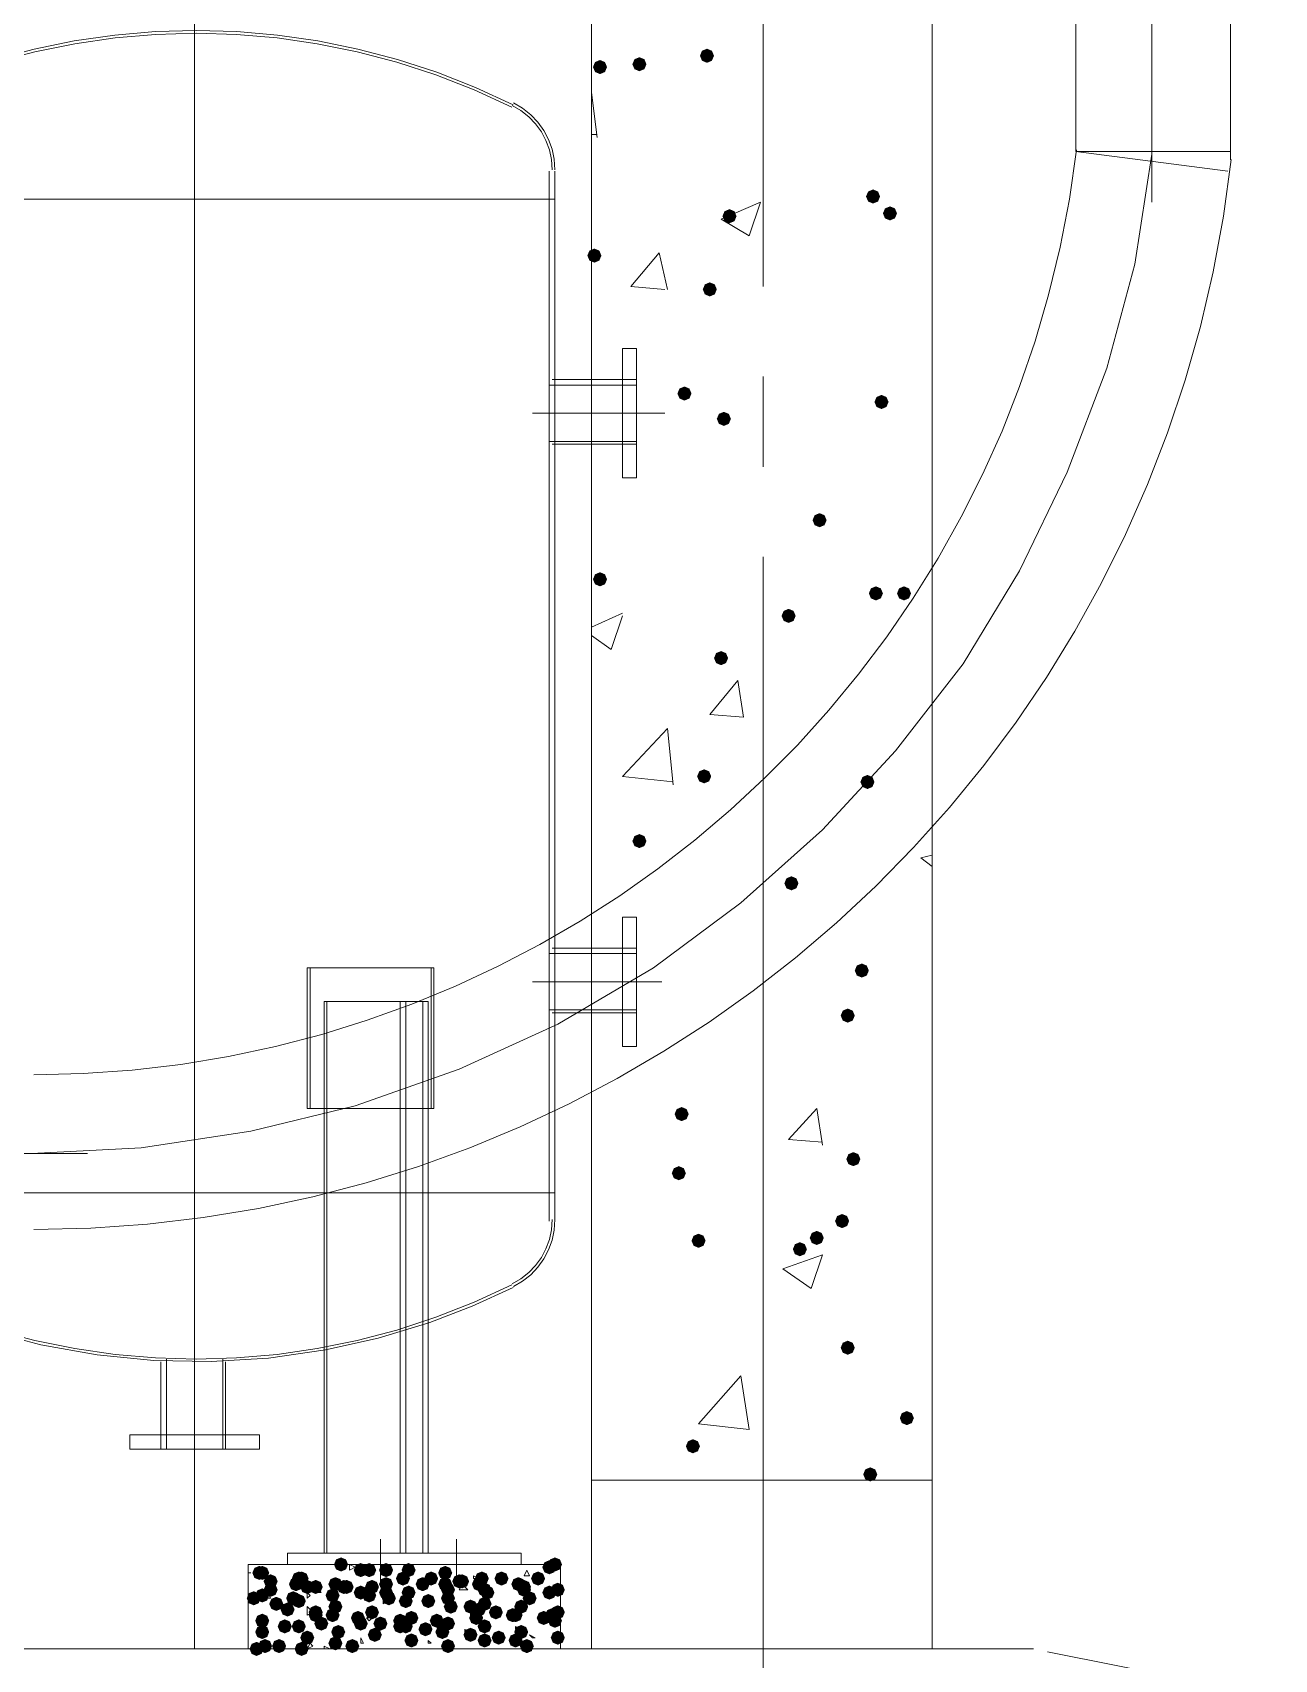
# Model space of a CAD drawing. Header units: millimetres. Extents: x 29 to 95071, y 20 to 67221.
# Drawn here: x 25121 to 27308, y 26638 to 29503 of the extents above; entities that cross this region are included whole.
import ezdxf

# ---------------------------------------------------------------- set-up
doc = ezdxf.new("R2010")
doc.units = ezdxf.units.MM

msp = doc.modelspace()

# ---------------------------------------------------------------- hatches: boundary and pattern name
h = msp.add_hatch(color=7)
h.dxf.hatch_style = 2
h.paths.add_polyline_path([(26120.3, 29429.4), (26111.6, 29433), (26107.9, 29441.8), (26111.6, 29450.5), (26120.3, 29454.2), (26129.1, 29450.5), (26132.7, 29441.8), (26129.1, 29433)])
h = msp.add_hatch(color=7)
h.dxf.hatch_style = 2
h.paths.add_polyline_path([(26189.7, 29434.4), (26181, 29438), (26177.3, 29446.7), (26181, 29455.5), (26189.7, 29459.1), (26198.5, 29455.5), (26202.1, 29446.7), (26198.5, 29438)])
h = msp.add_hatch(color=7)
h.dxf.hatch_style = 2
h.paths.add_polyline_path([(26308.7, 29449.2), (26299.9, 29452.9), (26296.3, 29461.6), (26299.9, 29470.4), (26308.7, 29474), (26317.4, 29470.4), (26321.1, 29461.6), (26317.4, 29452.9)])
h = msp.add_hatch(color=7)
h.dxf.hatch_style = 2
h.paths.add_polyline_path([(26601.1, 29201.4), (26592.4, 29205), (26588.7, 29213.8), (26592.4, 29222.5), (26601.1, 29226.2), (26609.9, 29222.5), (26613.5, 29213.8), (26609.9, 29205)])
h = msp.add_hatch(color=7)
h.dxf.hatch_style = 2
h.paths.add_polyline_path([(26630.9, 29171.7), (26622.1, 29175.3), (26618.5, 29184.1), (26622.1, 29192.8), (26630.9, 29196.4), (26639.6, 29192.8), (26643.3, 29184.1), (26639.6, 29175.3)])
h = msp.add_hatch(color=7)
h.dxf.hatch_style = 2
h.paths.add_polyline_path([(26348.3, 29166.7), (26339.6, 29170.3), (26335.9, 29179.1), (26339.6, 29187.8), (26348.3, 29191.5), (26357.1, 29187.8), (26360.7, 29179.1), (26357.1, 29170.3)])
h = msp.add_hatch(color=7)
h.dxf.hatch_style = 2
h.paths.add_polyline_path([(26110.4, 29097.3), (26101.7, 29101), (26098, 29109.7), (26101.7, 29118.5), (26110.4, 29122.1), (26119.2, 29118.5), (26122.8, 29109.7), (26119.2, 29101)])
h = msp.add_hatch(color=7)
h.dxf.hatch_style = 2
h.paths.add_polyline_path([(26313.6, 29037.8), (26304.9, 29041.5), (26301.3, 29050.2), (26304.9, 29059), (26313.6, 29062.6), (26322.4, 29059), (26326, 29050.2), (26322.4, 29041.5)])
h = msp.add_hatch(color=7)
h.dxf.hatch_style = 2
h.paths.add_polyline_path([(26269, 28854.4), (26260.3, 28858.1), (26256.6, 28866.8), (26260.3, 28875.6), (26269, 28879.2), (26277.8, 28875.6), (26281.4, 28866.8), (26277.8, 28858.1)])
h = msp.add_hatch(color=7)
h.dxf.hatch_style = 2
h.paths.add_polyline_path([(26616, 28839.6), (26607.2, 28843.2), (26603.6, 28852), (26607.2, 28860.7), (26616, 28864.4), (26624.7, 28860.7), (26628.4, 28852), (26624.7, 28843.2)])
h = msp.add_hatch(color=7)
h.dxf.hatch_style = 2
h.paths.add_polyline_path([(26338.4, 28809.8), (26329.7, 28813.5), (26326, 28822.2), (26329.7, 28831), (26338.4, 28834.6), (26347.2, 28831), (26350.8, 28822.2), (26347.2, 28813.5)])
h = msp.add_hatch(color=7)
h.dxf.hatch_style = 2
h.paths.add_polyline_path([(26506.9, 28631.4), (26498.2, 28635), (26494.6, 28643.8), (26498.2, 28652.5), (26506.9, 28656.2), (26515.7, 28652.5), (26519.3, 28643.8), (26515.7, 28635)])
h = msp.add_hatch(color=7)
h.dxf.hatch_style = 2
h.paths.add_polyline_path([(26120.3, 28527.3), (26111.6, 28531), (26107.9, 28539.7), (26111.6, 28548.5), (26120.3, 28552.1), (26129.1, 28548.5), (26132.7, 28539.7), (26129.1, 28531)])
h = msp.add_hatch(color=7)
h.dxf.hatch_style = 2
h.paths.add_polyline_path([(26606.1, 28502.5), (26597.3, 28506.2), (26593.7, 28514.9), (26597.3, 28523.7), (26606.1, 28527.3), (26614.8, 28523.7), (26618.5, 28514.9), (26614.8, 28506.2)])
h = msp.add_hatch(color=7)
h.dxf.hatch_style = 2
h.paths.add_polyline_path([(26655.6, 28502.5), (26646.9, 28506.2), (26643.3, 28514.9), (26646.9, 28523.7), (26655.6, 28527.3), (26664.4, 28523.7), (26668, 28514.9), (26664.4, 28506.2)])
h = msp.add_hatch(color=7)
h.dxf.hatch_style = 2
h.paths.add_polyline_path([(26452.4, 28462.9), (26443.7, 28466.5), (26440, 28475.3), (26443.7, 28484), (26452.4, 28487.7), (26461.2, 28484), (26464.8, 28475.3), (26461.2, 28466.5)])
h = msp.add_hatch(color=7)
h.dxf.hatch_style = 2
h.paths.add_polyline_path([(26333.5, 28388.5), (26324.7, 28392.2), (26321.1, 28400.9), (26324.7, 28409.7), (26333.5, 28413.3), (26342.2, 28409.7), (26345.9, 28400.9), (26342.2, 28392.2)])
h = msp.add_hatch(color=7)
h.dxf.hatch_style = 2
h.paths.add_polyline_path([(26303.7, 28180.4), (26295, 28184), (26291.3, 28192.7), (26295, 28201.5), (26303.7, 28205.1), (26312.5, 28201.5), (26316.1, 28192.7), (26312.5, 28184)])
h = msp.add_hatch(color=7)
h.dxf.hatch_style = 2
h.paths.add_polyline_path([(26591.2, 28170.4), (26582.5, 28174.1), (26578.8, 28182.8), (26582.5, 28191.6), (26591.2, 28195.2), (26600, 28191.6), (26603.6, 28182.8), (26600, 28174.1)])
h = msp.add_hatch(color=7)
h.dxf.hatch_style = 2
h.paths.add_polyline_path([(26189.7, 28066.4), (26181, 28070), (26177.3, 28078.7), (26181, 28087.5), (26189.7, 28091.1), (26198.5, 28087.5), (26202.1, 28078.7), (26198.5, 28070)])
h = msp.add_hatch(color=7)
h.dxf.hatch_style = 2
h.paths.add_polyline_path([(26457.4, 27992), (26448.6, 27995.6), (26445, 28004.4), (26448.6, 28013.1), (26457.4, 28016.8), (26466.1, 28013.1), (26469.8, 28004.4), (26466.1, 27995.6)])
h = msp.add_hatch(color=7)
h.dxf.hatch_style = 2
h.paths.add_polyline_path([(26581.3, 27838.4), (26572.5, 27842), (26568.9, 27850.7), (26572.5, 27859.5), (26581.3, 27863.1), (26590, 27859.5), (26593.7, 27850.7), (26590, 27842)])
h = msp.add_hatch(color=7)
h.dxf.hatch_style = 2
h.paths.add_polyline_path([(26556.5, 27759), (26547.8, 27762.7), (26544.1, 27771.4), (26547.8, 27780.2), (26556.5, 27783.8), (26565.3, 27780.2), (26568.9, 27771.4), (26565.3, 27762.7)])
h = msp.add_hatch(color=7)
h.dxf.hatch_style = 2
h.paths.add_polyline_path([(26264.1, 27585.6), (26255.3, 27589.2), (26251.7, 27598), (26255.3, 27606.7), (26264.1, 27610.4), (26272.8, 27606.7), (26276.5, 27598), (26272.8, 27589.2)])
h = msp.add_hatch(color=7)
h.dxf.hatch_style = 2
h.paths.add_polyline_path([(26259.1, 27481.5), (26250.4, 27485.1), (26246.7, 27493.9), (26250.4, 27502.6), (26259.1, 27506.3), (26267.9, 27502.6), (26271.5, 27493.9), (26267.9, 27485.1)])
h = msp.add_hatch(color=7)
h.dxf.hatch_style = 2
h.paths.add_polyline_path([(26566.4, 27506.3), (26557.7, 27509.9), (26554, 27518.7), (26557.7, 27527.4), (26566.4, 27531), (26575.2, 27527.4), (26578.8, 27518.7), (26575.2, 27509.9)])
h = msp.add_hatch(color=7)
h.dxf.hatch_style = 2
h.paths.add_polyline_path([(26546.6, 27397.2), (26537.8, 27400.9), (26534.2, 27409.6), (26537.8, 27418.4), (26546.6, 27422), (26555.4, 27418.4), (26559, 27409.6), (26555.4, 27400.9)])
h = msp.add_hatch(color=7)
h.dxf.hatch_style = 2
h.paths.add_polyline_path([(26502, 27367.5), (26493.2, 27371.1), (26489.6, 27379.9), (26493.2, 27388.6), (26502, 27392.3), (26510.7, 27388.6), (26514.4, 27379.9), (26510.7, 27371.1)])
h = msp.add_hatch(color=7)
h.dxf.hatch_style = 2
h.paths.add_polyline_path([(26293.8, 27362.5), (26285.1, 27366.2), (26281.4, 27374.9), (26285.1, 27383.7), (26293.8, 27387.3), (26302.6, 27383.7), (26306.2, 27374.9), (26302.6, 27366.2)])
h = msp.add_hatch(color=7)
h.dxf.hatch_style = 2
h.paths.add_polyline_path([(26472.3, 27347.7), (26463.5, 27351.3), (26459.9, 27360), (26463.5, 27368.8), (26472.3, 27372.4), (26481, 27368.8), (26484.6, 27360), (26481, 27351.3)])
h = msp.add_hatch(color=7)
h.dxf.hatch_style = 2
h.paths.add_polyline_path([(26556.5, 27174.2), (26547.8, 27177.8), (26544.1, 27186.6), (26547.8, 27195.3), (26556.5, 27199), (26565.3, 27195.3), (26568.9, 27186.6), (26565.3, 27177.8)])
h = msp.add_hatch(color=7)
h.dxf.hatch_style = 2
h.paths.add_polyline_path([(26660.6, 27050.3), (26651.8, 27053.9), (26648.2, 27062.7), (26651.8, 27071.4), (26660.6, 27075), (26669.4, 27071.4), (26673, 27062.7), (26669.4, 27053.9)])
h = msp.add_hatch(color=7)
h.dxf.hatch_style = 2
h.paths.add_polyline_path([(26283.9, 27000.7), (26275.2, 27004.3), (26271.5, 27013.1), (26275.2, 27021.8), (26283.9, 27025.5), (26292.7, 27021.8), (26296.3, 27013.1), (26292.7, 27004.3)])
h = msp.add_hatch(color=7)
h.dxf.hatch_style = 2
h.paths.add_polyline_path([(26596.2, 26951.1), (26587.4, 26954.8), (26583.8, 26963.5), (26587.4, 26972.3), (26596.2, 26975.9), (26604.9, 26972.3), (26608.6, 26963.5), (26604.9, 26954.8)])
h = msp.add_hatch(color=7)
h.dxf.hatch_style = 2
h.paths.add_polyline_path([(25664.3, 26792.5), (25655.6, 26796.2), (25651.9, 26804.9), (25655.6, 26813.7), (25664.3, 26817.3), (25673.1, 26813.7), (25676.7, 26804.9), (25673.1, 26796.2)])
h = msp.add_hatch(color=7)
h.dxf.hatch_style = 2
h.paths.add_polyline_path([(26041, 26792.5), (26032.3, 26796.2), (26028.6, 26804.9), (26032.3, 26813.7), (26041, 26817.3), (26049.8, 26813.7), (26053.4, 26804.9), (26049.8, 26796.2)])
h = msp.add_hatch(color=7)
h.dxf.hatch_style = 2
h.paths.add_polyline_path([(25520.6, 26777.7), (25511.8, 26781.3), (25508.2, 26790), (25511.8, 26798.8), (25520.6, 26802.4), (25529.3, 26798.8), (25533, 26790), (25529.3, 26781.3)])
h = msp.add_hatch(color=7)
h.dxf.hatch_style = 2
h.paths.add_polyline_path([(25525.6, 26777.7), (25516.8, 26781.3), (25513.2, 26790), (25516.8, 26798.8), (25525.6, 26802.4), (25534.3, 26798.8), (25537.9, 26790), (25534.3, 26781.3)])
h = msp.add_hatch(color=7)
h.dxf.hatch_style = 2
h.paths.add_polyline_path([(25540.4, 26762.8), (25531.7, 26766.4), (25528, 26775.2), (25531.7, 26783.9), (25540.4, 26787.6), (25549.2, 26783.9), (25552.8, 26775.2), (25549.2, 26766.4)])
h = msp.add_hatch(color=7)
h.dxf.hatch_style = 2
h.paths.add_polyline_path([(25590, 26767.7), (25581.2, 26771.4), (25577.6, 26780.1), (25581.2, 26788.9), (25590, 26792.5), (25598.7, 26788.9), (25602.4, 26780.1), (25598.7, 26771.4)])
h = msp.add_hatch(color=7)
h.dxf.hatch_style = 2
h.paths.add_polyline_path([(25594.9, 26767.7), (25586.2, 26771.4), (25582.6, 26780.1), (25586.2, 26788.9), (25594.9, 26792.5), (25603.7, 26788.9), (25607.3, 26780.1), (25603.7, 26771.4)])
h = msp.add_hatch(color=7)
h.dxf.hatch_style = 2
h.paths.add_polyline_path([(25699, 26782.6), (25690.3, 26786.2), (25686.6, 26795), (25690.3, 26803.8), (25699, 26807.4), (25707.8, 26803.8), (25711.4, 26795), (25707.8, 26786.2)])
h = msp.add_hatch(color=7)
h.dxf.hatch_style = 2
h.paths.add_polyline_path([(25713.9, 26782.6), (25705.2, 26786.2), (25701.5, 26795), (25705.2, 26803.8), (25713.9, 26807.4), (25722.7, 26803.8), (25726.3, 26795), (25722.7, 26786.2)])
h = msp.add_hatch(color=7)
h.dxf.hatch_style = 2
h.paths.add_polyline_path([(25743.6, 26782.6), (25734.9, 26786.2), (25731.2, 26795), (25734.9, 26803.8), (25743.6, 26807.4), (25752.4, 26803.8), (25756, 26795), (25752.4, 26786.2)])
h = msp.add_hatch(color=7)
h.dxf.hatch_style = 2
h.paths.add_polyline_path([(25773.4, 26767.7), (25764.6, 26771.4), (25761, 26780.1), (25764.6, 26788.9), (25773.4, 26792.5), (25782.1, 26788.9), (25785.8, 26780.1), (25782.1, 26771.4)])
h = msp.add_hatch(color=7)
h.dxf.hatch_style = 2
h.paths.add_polyline_path([(25783.3, 26782.6), (25774.5, 26786.2), (25770.9, 26795), (25774.5, 26803.8), (25783.3, 26807.4), (25792, 26803.8), (25795.7, 26795), (25792, 26786.2)])
h = msp.add_hatch(color=7)
h.dxf.hatch_style = 2
h.paths.add_polyline_path([(25822.9, 26767.7), (25814.2, 26771.4), (25810.6, 26780.1), (25814.2, 26788.9), (25822.9, 26792.5), (25831.7, 26788.9), (25835.3, 26780.1), (25831.7, 26771.4)])
h = msp.add_hatch(color=7)
h.dxf.hatch_style = 2
h.paths.add_polyline_path([(25847.7, 26777.7), (25839, 26781.3), (25835.3, 26790), (25839, 26798.8), (25847.7, 26802.4), (25856.5, 26798.8), (25860.1, 26790), (25856.5, 26781.3)])
h = msp.add_hatch(color=7)
h.dxf.hatch_style = 2
h.paths.add_polyline_path([(25872.5, 26762.8), (25863.8, 26766.4), (25860.1, 26775.2), (25863.8, 26783.9), (25872.5, 26787.6), (25881.3, 26783.9), (25884.9, 26775.2), (25881.3, 26766.4)])
h = msp.add_hatch(color=7)
h.dxf.hatch_style = 2
h.paths.add_polyline_path([(25877.5, 26762.8), (25868.7, 26766.4), (25865.1, 26775.2), (25868.7, 26783.9), (25877.5, 26787.6), (25886.2, 26783.9), (25889.9, 26775.2), (25886.2, 26766.4)])
h = msp.add_hatch(color=7)
h.dxf.hatch_style = 2
h.paths.add_polyline_path([(25912.2, 26767.7), (25903.4, 26771.4), (25899.8, 26780.1), (25903.4, 26788.9), (25912.2, 26792.5), (25920.9, 26788.9), (25924.6, 26780.1), (25920.9, 26771.4)])
h = msp.add_hatch(color=7)
h.dxf.hatch_style = 2
h.paths.add_polyline_path([(25946.9, 26767.7), (25938.1, 26771.4), (25934.5, 26780.1), (25938.1, 26788.9), (25946.9, 26792.5), (25955.6, 26788.9), (25959.3, 26780.1), (25955.6, 26771.4)])
h = msp.add_hatch(color=7)
h.dxf.hatch_style = 2
h.paths.add_polyline_path([(26011.3, 26767.7), (26002.5, 26771.4), (25998.9, 26780.1), (26002.5, 26788.9), (26011.3, 26792.5), (26020, 26788.9), (26023.7, 26780.1), (26020, 26771.4)])
h = msp.add_hatch(color=7)
h.dxf.hatch_style = 2
h.paths.add_polyline_path([(26031.1, 26787.6), (26022.4, 26791.2), (26018.7, 26800), (26022.4, 26808.7), (26031.1, 26812.3), (26039.9, 26808.7), (26043.5, 26800), (26039.9, 26791.2)])
h = msp.add_hatch(color=7)
h.dxf.hatch_style = 2
h.paths.add_polyline_path([(25525.6, 26738), (25516.8, 26741.6), (25513.2, 26750.4), (25516.8, 26759.1), (25525.6, 26762.8), (25534.3, 26759.1), (25537.9, 26750.4), (25534.3, 26741.6)])
h = msp.add_hatch(color=7)
h.dxf.hatch_style = 2
h.paths.add_polyline_path([(25540.4, 26747.9), (25531.7, 26751.6), (25528, 26760.3), (25531.7, 26769.1), (25540.4, 26772.7), (25549.2, 26769.1), (25552.8, 26760.3), (25549.2, 26751.6)])
h = msp.add_hatch(color=7)
h.dxf.hatch_style = 2
h.paths.add_polyline_path([(25585, 26757.8), (25576.3, 26761.5), (25572.6, 26770.2), (25576.3, 26779), (25585, 26782.6), (25593.8, 26779), (25597.4, 26770.2), (25593.8, 26761.5)])
h = msp.add_hatch(color=7)
h.dxf.hatch_style = 2
h.paths.add_polyline_path([(25604.9, 26752.9), (25596.1, 26756.5), (25592.5, 26765.3), (25596.1, 26774), (25604.9, 26777.7), (25613.6, 26774), (25617.2, 26765.3), (25613.6, 26756.5)])
h = msp.add_hatch(color=7)
h.dxf.hatch_style = 2
h.paths.add_polyline_path([(25619.7, 26752.9), (25611, 26756.5), (25607.3, 26765.3), (25611, 26774), (25619.7, 26777.7), (25628.5, 26774), (25632.1, 26765.3), (25628.5, 26756.5)])
h = msp.add_hatch(color=7)
h.dxf.hatch_style = 2
h.paths.add_polyline_path([(25649.5, 26738), (25640.7, 26741.6), (25637.1, 26750.4), (25640.7, 26759.1), (25649.5, 26762.8), (25658.2, 26759.1), (25661.9, 26750.4), (25658.2, 26741.6)])
h = msp.add_hatch(color=7)
h.dxf.hatch_style = 2
h.paths.add_polyline_path([(25654.4, 26757.8), (25645.7, 26761.5), (25642, 26770.2), (25645.7, 26779), (25654.4, 26782.6), (25663.2, 26779), (25666.8, 26770.2), (25663.2, 26761.5)])
h = msp.add_hatch(color=7)
h.dxf.hatch_style = 2
h.paths.add_polyline_path([(25669.3, 26752.9), (25660.5, 26756.5), (25656.9, 26765.3), (25660.5, 26774), (25669.3, 26777.7), (25678, 26774), (25681.7, 26765.3), (25678, 26756.5)])
h = msp.add_hatch(color=7)
h.dxf.hatch_style = 2
h.paths.add_polyline_path([(25674.2, 26752.9), (25665.5, 26756.5), (25661.9, 26765.3), (25665.5, 26774), (25674.2, 26777.7), (25683, 26774), (25686.6, 26765.3), (25683, 26756.5)])
h = msp.add_hatch(color=7)
h.dxf.hatch_style = 2
h.paths.add_polyline_path([(25699, 26743), (25690.3, 26746.6), (25686.6, 26755.3), (25690.3, 26764.1), (25699, 26767.7), (25707.8, 26764.1), (25711.4, 26755.3), (25707.8, 26746.6)])
h = msp.add_hatch(color=7)
h.dxf.hatch_style = 2
h.paths.add_polyline_path([(25713.9, 26738), (25705.2, 26741.6), (25701.5, 26750.4), (25705.2, 26759.1), (25713.9, 26762.8), (25722.7, 26759.1), (25726.3, 26750.4), (25722.7, 26741.6)])
h = msp.add_hatch(color=7)
h.dxf.hatch_style = 2
h.paths.add_polyline_path([(25718.9, 26752.9), (25710.1, 26756.5), (25706.5, 26765.3), (25710.1, 26774), (25718.9, 26777.7), (25727.6, 26774), (25731.2, 26765.3), (25727.6, 26756.5)])
h = msp.add_hatch(color=7)
h.dxf.hatch_style = 2
h.paths.add_polyline_path([(25743.6, 26757.8), (25734.9, 26761.5), (25731.2, 26770.2), (25734.9, 26779), (25743.6, 26782.6), (25752.4, 26779), (25756, 26770.2), (25752.4, 26761.5)])
h = msp.add_hatch(color=7)
h.dxf.hatch_style = 2
h.paths.add_polyline_path([(25743.6, 26743), (25734.9, 26746.6), (25731.2, 26755.3), (25734.9, 26764.1), (25743.6, 26767.7), (25752.4, 26764.1), (25756, 26755.3), (25752.4, 26746.6)])
h = msp.add_hatch(color=7)
h.dxf.hatch_style = 2
h.paths.add_polyline_path([(25783.3, 26743), (25774.5, 26746.6), (25770.9, 26755.3), (25774.5, 26764.1), (25783.3, 26767.7), (25792, 26764.1), (25795.7, 26755.3), (25792, 26746.6)])
h = msp.add_hatch(color=7)
h.dxf.hatch_style = 2
h.paths.add_polyline_path([(25783.3, 26743), (25774.5, 26746.6), (25770.9, 26755.3), (25774.5, 26764.1), (25783.3, 26767.7), (25792, 26764.1), (25795.7, 26755.3), (25792, 26746.6)])
h = msp.add_hatch(color=7)
h.dxf.hatch_style = 2
h.paths.add_polyline_path([(25808.1, 26757.8), (25799.3, 26761.5), (25795.7, 26770.2), (25799.3, 26779), (25808.1, 26782.6), (25816.8, 26779), (25820.5, 26770.2), (25816.8, 26761.5)])
h = msp.add_hatch(color=7)
h.dxf.hatch_style = 2
h.paths.add_polyline_path([(25847.7, 26757.8), (25839, 26761.5), (25835.3, 26770.2), (25839, 26779), (25847.7, 26782.6), (25856.5, 26779), (25860.1, 26770.2), (25856.5, 26761.5)])
h = msp.add_hatch(color=7)
h.dxf.hatch_style = 2
h.paths.add_polyline_path([(25852.7, 26747.9), (25843.9, 26751.6), (25840.3, 26760.3), (25843.9, 26769.1), (25852.7, 26772.7), (25861.4, 26769.1), (25865.1, 26760.3), (25861.4, 26751.6)])
h = msp.add_hatch(color=7)
h.dxf.hatch_style = 2
h.paths.add_polyline_path([(25907.2, 26757.8), (25898.5, 26761.5), (25894.8, 26770.2), (25898.5, 26779), (25907.2, 26782.6), (25916, 26779), (25919.6, 26770.2), (25916, 26761.5)])
h = msp.add_hatch(color=7)
h.dxf.hatch_style = 2
h.paths.add_polyline_path([(25917.1, 26747.9), (25908.4, 26751.6), (25904.7, 26760.3), (25908.4, 26769.1), (25917.1, 26772.7), (25925.9, 26769.1), (25929.5, 26760.3), (25925.9, 26751.6)])
h = msp.add_hatch(color=7)
h.dxf.hatch_style = 2
h.paths.add_polyline_path([(25922.1, 26743), (25913.3, 26746.6), (25909.7, 26755.3), (25913.3, 26764.1), (25922.1, 26767.7), (25930.8, 26764.1), (25934.5, 26755.3), (25930.8, 26746.6)])
h = msp.add_hatch(color=7)
h.dxf.hatch_style = 2
h.paths.add_polyline_path([(25976.6, 26757.8), (25967.8, 26761.5), (25964.2, 26770.2), (25967.8, 26779), (25976.6, 26782.6), (25985.3, 26779), (25989, 26770.2), (25985.3, 26761.5)])
h = msp.add_hatch(color=7)
h.dxf.hatch_style = 2
h.paths.add_polyline_path([(25986.5, 26752.9), (25977.8, 26756.5), (25974.1, 26765.3), (25977.8, 26774), (25986.5, 26777.7), (25995.3, 26774), (25998.9, 26765.3), (25995.3, 26756.5)])
h = msp.add_hatch(color=7)
h.dxf.hatch_style = 2
h.paths.add_polyline_path([(25986.5, 26747.9), (25977.8, 26751.6), (25974.1, 26760.3), (25977.8, 26769.1), (25986.5, 26772.7), (25995.3, 26769.1), (25998.9, 26760.3), (25995.3, 26751.6)])
h = msp.add_hatch(color=7)
h.dxf.hatch_style = 2
h.paths.add_polyline_path([(26031.1, 26743), (26022.4, 26746.6), (26018.7, 26755.3), (26022.4, 26764.1), (26031.1, 26767.7), (26039.9, 26764.1), (26043.5, 26755.3), (26039.9, 26746.6)])
h = msp.add_hatch(color=7)
h.dxf.hatch_style = 2
h.paths.add_polyline_path([(26046, 26747.9), (26037.2, 26751.6), (26033.6, 26760.3), (26037.2, 26769.1), (26046, 26772.7), (26054.7, 26769.1), (26058.4, 26760.3), (26054.7, 26751.6)])
h = msp.add_hatch(color=7)
h.dxf.hatch_style = 2
h.paths.add_polyline_path([(25510.7, 26733), (25501.9, 26736.7), (25498.3, 26745.4), (25501.9, 26754.2), (25510.7, 26757.8), (25519.4, 26754.2), (25523.1, 26745.4), (25519.4, 26736.7)])
h = msp.add_hatch(color=7)
h.dxf.hatch_style = 2
h.paths.add_polyline_path([(25550.3, 26723.1), (25541.6, 26726.8), (25537.9, 26735.5), (25541.6, 26744.3), (25550.3, 26747.9), (25559.1, 26744.3), (25562.7, 26735.5), (25559.1, 26726.8)])
h = msp.add_hatch(color=7)
h.dxf.hatch_style = 2
h.paths.add_polyline_path([(25570.2, 26713.2), (25561.4, 26716.9), (25557.8, 26725.6), (25561.4, 26734.4), (25570.2, 26738), (25578.9, 26734.4), (25582.6, 26725.6), (25578.9, 26716.9)])
h = msp.add_hatch(color=7)
h.dxf.hatch_style = 2
h.paths.add_polyline_path([(25580.1, 26733), (25571.3, 26736.7), (25567.7, 26745.4), (25571.3, 26754.2), (25580.1, 26757.8), (25588.8, 26754.2), (25592.5, 26745.4), (25588.8, 26736.7)])
h = msp.add_hatch(color=7)
h.dxf.hatch_style = 2
h.paths.add_polyline_path([(25590, 26728.1), (25581.2, 26731.7), (25577.6, 26740.5), (25581.2, 26749.2), (25590, 26752.9), (25598.7, 26749.2), (25602.4, 26740.5), (25598.7, 26731.7)])
h = msp.add_hatch(color=7)
h.dxf.hatch_style = 2
h.paths.add_polyline_path([(25619.7, 26708.3), (25611, 26711.9), (25607.3, 26720.7), (25611, 26729.4), (25619.7, 26733), (25628.5, 26729.4), (25632.1, 26720.7), (25628.5, 26711.9)])
h = msp.add_hatch(color=7)
h.dxf.hatch_style = 2
h.paths.add_polyline_path([(25654.4, 26718.2), (25645.7, 26721.8), (25642, 26730.6), (25645.7, 26739.3), (25654.4, 26743), (25663.2, 26739.3), (25666.8, 26730.6), (25663.2, 26721.8)])
h = msp.add_hatch(color=7)
h.dxf.hatch_style = 2
h.paths.add_polyline_path([(25718.9, 26708.3), (25710.1, 26711.9), (25706.5, 26720.7), (25710.1, 26729.4), (25718.9, 26733), (25727.6, 26729.4), (25731.2, 26720.7), (25727.6, 26711.9)])
h = msp.add_hatch(color=7)
h.dxf.hatch_style = 2
h.paths.add_polyline_path([(25748.6, 26733), (25739.8, 26736.7), (25736.2, 26745.4), (25739.8, 26754.2), (25748.6, 26757.8), (25757.3, 26754.2), (25761, 26745.4), (25757.3, 26736.7)])
h = msp.add_hatch(color=7)
h.dxf.hatch_style = 2
h.paths.add_polyline_path([(25778.3, 26728.1), (25769.6, 26731.7), (25765.9, 26740.5), (25769.6, 26749.2), (25778.3, 26752.9), (25787.1, 26749.2), (25790.7, 26740.5), (25787.1, 26731.7)])
h = msp.add_hatch(color=7)
h.dxf.hatch_style = 2
h.paths.add_polyline_path([(25818, 26728.1), (25809.2, 26731.7), (25805.6, 26740.5), (25809.2, 26749.2), (25818, 26752.9), (25826.7, 26749.2), (25830.4, 26740.5), (25826.7, 26731.7)])
h = msp.add_hatch(color=7)
h.dxf.hatch_style = 2
h.paths.add_polyline_path([(25852.7, 26733), (25843.9, 26736.7), (25840.3, 26745.4), (25843.9, 26754.2), (25852.7, 26757.8), (25861.4, 26754.2), (25865.1, 26745.4), (25861.4, 26736.7)])
h = msp.add_hatch(color=7)
h.dxf.hatch_style = 2
h.paths.add_polyline_path([(25857.6, 26718.2), (25848.9, 26721.8), (25845.2, 26730.6), (25848.9, 26739.3), (25857.6, 26743), (25866.4, 26739.3), (25870, 26730.6), (25866.4, 26721.8)])
h = msp.add_hatch(color=7)
h.dxf.hatch_style = 2
h.paths.add_polyline_path([(25892.3, 26718.2), (25883.6, 26721.8), (25879.9, 26730.6), (25883.6, 26739.3), (25892.3, 26743), (25901.1, 26739.3), (25904.7, 26730.6), (25901.1, 26721.8)])
h = msp.add_hatch(color=7)
h.dxf.hatch_style = 2
h.paths.add_polyline_path([(25907.2, 26713.2), (25898.5, 26716.9), (25894.8, 26725.6), (25898.5, 26734.4), (25907.2, 26738), (25916, 26734.4), (25919.6, 26725.6), (25916, 26716.9)])
h = msp.add_hatch(color=7)
h.dxf.hatch_style = 2
h.paths.add_polyline_path([(25917.1, 26723.1), (25908.4, 26726.8), (25904.7, 26735.5), (25908.4, 26744.3), (25917.1, 26747.9), (25925.9, 26744.3), (25929.5, 26735.5), (25925.9, 26726.8)])
h = msp.add_hatch(color=7)
h.dxf.hatch_style = 2
h.paths.add_polyline_path([(25936.9, 26708.3), (25928.2, 26711.9), (25924.6, 26720.7), (25928.2, 26729.4), (25936.9, 26733), (25945.7, 26729.4), (25949.3, 26720.7), (25945.7, 26711.9)])
h = msp.add_hatch(color=7)
h.dxf.hatch_style = 2
h.paths.add_polyline_path([(25981.6, 26718.2), (25972.8, 26721.8), (25969.2, 26730.6), (25972.8, 26739.3), (25981.6, 26743), (25990.3, 26739.3), (25993.9, 26730.6), (25990.3, 26721.8)])
h = msp.add_hatch(color=7)
h.dxf.hatch_style = 2
h.paths.add_polyline_path([(25996.4, 26733), (25987.7, 26736.7), (25984, 26745.4), (25987.7, 26754.2), (25996.4, 26757.8), (26005.2, 26754.2), (26008.8, 26745.4), (26005.2, 26736.7)])
h = msp.add_hatch(color=7)
h.dxf.hatch_style = 2
h.paths.add_polyline_path([(26046, 26708.3), (26037.2, 26711.9), (26033.6, 26720.7), (26037.2, 26729.4), (26046, 26733), (26054.7, 26729.4), (26058.4, 26720.7), (26054.7, 26711.9)])
h = msp.add_hatch(color=7)
h.dxf.hatch_style = 2
h.paths.add_polyline_path([(25525.6, 26693.4), (25516.8, 26697), (25513.2, 26705.8), (25516.8, 26714.5), (25525.6, 26718.2), (25534.3, 26714.5), (25537.9, 26705.8), (25534.3, 26697)])
h = msp.add_hatch(color=7)
h.dxf.hatch_style = 2
h.paths.add_polyline_path([(25565.2, 26683.5), (25556.5, 26687.1), (25552.8, 26695.9), (25556.5, 26704.6), (25565.2, 26708.3), (25574, 26704.6), (25577.6, 26695.9), (25574, 26687.1)])
h = msp.add_hatch(color=7)
h.dxf.hatch_style = 2
h.paths.add_polyline_path([(25590, 26683.5), (25581.2, 26687.1), (25577.6, 26695.9), (25581.2, 26704.6), (25590, 26708.3), (25598.7, 26704.6), (25602.4, 26695.9), (25598.7, 26687.1)])
h = msp.add_hatch(color=7)
h.dxf.hatch_style = 2
h.paths.add_polyline_path([(25619.7, 26703.3), (25611, 26706.9), (25607.3, 26715.7), (25611, 26724.4), (25619.7, 26728.1), (25628.5, 26724.4), (25632.1, 26715.7), (25628.5, 26706.9)])
h = msp.add_hatch(color=7)
h.dxf.hatch_style = 2
h.paths.add_polyline_path([(25629.6, 26688.4), (25620.9, 26692.1), (25617.2, 26700.8), (25620.9, 26709.6), (25629.6, 26713.2), (25638.4, 26709.6), (25642, 26700.8), (25638.4, 26692.1)])
h = msp.add_hatch(color=7)
h.dxf.hatch_style = 2
h.paths.add_polyline_path([(25649.5, 26703.3), (25640.7, 26706.9), (25637.1, 26715.7), (25640.7, 26724.4), (25649.5, 26728.1), (25658.2, 26724.4), (25661.9, 26715.7), (25658.2, 26706.9)])
h = msp.add_hatch(color=7)
h.dxf.hatch_style = 2
h.paths.add_polyline_path([(25694.1, 26698.3), (25685.3, 26702), (25681.7, 26710.7), (25685.3, 26719.5), (25694.1, 26723.1), (25702.8, 26719.5), (25706.5, 26710.7), (25702.8, 26702)])
h = msp.add_hatch(color=7)
h.dxf.hatch_style = 2
h.paths.add_polyline_path([(25699, 26688.4), (25690.3, 26692.1), (25686.6, 26700.8), (25690.3, 26709.6), (25699, 26713.2), (25707.8, 26709.6), (25711.4, 26700.8), (25707.8, 26692.1)])
h = msp.add_hatch(color=7)
h.dxf.hatch_style = 2
h.paths.add_polyline_path([(25733.7, 26688.4), (25725, 26692.1), (25721.3, 26700.8), (25725, 26709.6), (25733.7, 26713.2), (25742.5, 26709.6), (25746.1, 26700.8), (25742.5, 26692.1)])
h = msp.add_hatch(color=7)
h.dxf.hatch_style = 2
h.paths.add_polyline_path([(25768.4, 26693.4), (25759.7, 26697), (25756, 26705.8), (25759.7, 26714.5), (25768.4, 26718.2), (25777.2, 26714.5), (25780.8, 26705.8), (25777.2, 26697)])
h = msp.add_hatch(color=7)
h.dxf.hatch_style = 2
h.paths.add_polyline_path([(25768.4, 26683.5), (25759.7, 26687.1), (25756, 26695.9), (25759.7, 26704.6), (25768.4, 26708.3), (25777.2, 26704.6), (25780.8, 26695.9), (25777.2, 26687.1)])
h = msp.add_hatch(color=7)
h.dxf.hatch_style = 2
h.paths.add_polyline_path([(25778.3, 26683.5), (25769.6, 26687.1), (25765.9, 26695.9), (25769.6, 26704.6), (25778.3, 26708.3), (25787.1, 26704.6), (25790.7, 26695.9), (25787.1, 26687.1)])
h = msp.add_hatch(color=7)
h.dxf.hatch_style = 2
h.paths.add_polyline_path([(25788.2, 26698.3), (25779.5, 26702), (25775.9, 26710.7), (25779.5, 26719.5), (25788.2, 26723.1), (25797, 26719.5), (25800.6, 26710.7), (25797, 26702)])
h = msp.add_hatch(color=7)
h.dxf.hatch_style = 2
h.paths.add_polyline_path([(25813, 26678.5), (25804.3, 26682.2), (25800.6, 26690.9), (25804.3, 26699.7), (25813, 26703.3), (25821.8, 26699.7), (25825.4, 26690.9), (25821.8, 26682.2)])
h = msp.add_hatch(color=7)
h.dxf.hatch_style = 2
h.paths.add_polyline_path([(25832.9, 26693.4), (25824.1, 26697), (25820.5, 26705.8), (25824.1, 26714.5), (25832.9, 26718.2), (25841.6, 26714.5), (25845.2, 26705.8), (25841.6, 26697)])
h = msp.add_hatch(color=7)
h.dxf.hatch_style = 2
h.paths.add_polyline_path([(25852.7, 26688.4), (25843.9, 26692.1), (25840.3, 26700.8), (25843.9, 26709.6), (25852.7, 26713.2), (25861.4, 26709.6), (25865.1, 26700.8), (25861.4, 26692.1)])
h = msp.add_hatch(color=7)
h.dxf.hatch_style = 2
h.paths.add_polyline_path([(25902.3, 26698.3), (25893.5, 26702), (25889.9, 26710.7), (25893.5, 26719.5), (25902.3, 26723.1), (25911, 26719.5), (25914.6, 26710.7), (25911, 26702)])
h = msp.add_hatch(color=7)
h.dxf.hatch_style = 2
h.paths.add_polyline_path([(25917.1, 26683.5), (25908.4, 26687.1), (25904.7, 26695.9), (25908.4, 26704.6), (25917.1, 26708.3), (25925.9, 26704.6), (25929.5, 26695.9), (25925.9, 26687.1)])
h = msp.add_hatch(color=7)
h.dxf.hatch_style = 2
h.paths.add_polyline_path([(25966.7, 26703.3), (25957.9, 26706.9), (25954.3, 26715.7), (25957.9, 26724.4), (25966.7, 26728.1), (25975.4, 26724.4), (25979.1, 26715.7), (25975.4, 26706.9)])
h = msp.add_hatch(color=7)
h.dxf.hatch_style = 2
h.paths.add_polyline_path([(25971.6, 26703.3), (25962.9, 26706.9), (25959.3, 26715.7), (25962.9, 26724.4), (25971.6, 26728.1), (25980.4, 26724.4), (25984, 26715.7), (25980.4, 26706.9)])
h = msp.add_hatch(color=7)
h.dxf.hatch_style = 2
h.paths.add_polyline_path([(26021.2, 26698.3), (26012.5, 26702), (26008.8, 26710.7), (26012.5, 26719.5), (26021.2, 26723.1), (26030, 26719.5), (26033.6, 26710.7), (26030, 26702)])
h = msp.add_hatch(color=7)
h.dxf.hatch_style = 2
h.paths.add_polyline_path([(26036.1, 26703.3), (26027.3, 26706.9), (26023.7, 26715.7), (26027.3, 26724.4), (26036.1, 26728.1), (26044.8, 26724.4), (26048.5, 26715.7), (26044.8, 26706.9)])
h = msp.add_hatch(color=7)
h.dxf.hatch_style = 2
h.paths.add_polyline_path([(26041, 26693.4), (26032.3, 26697), (26028.6, 26705.8), (26032.3, 26714.5), (26041, 26718.2), (26049.8, 26714.5), (26053.4, 26705.8), (26049.8, 26697)])
h = msp.add_hatch(color=7)
h.dxf.hatch_style = 2
h.paths.add_polyline_path([(25525.6, 26673.6), (25516.8, 26677.2), (25513.2, 26686), (25516.8, 26694.7), (25525.6, 26698.3), (25534.3, 26694.7), (25537.9, 26686), (25534.3, 26677.2)])
h = msp.add_hatch(color=7)
h.dxf.hatch_style = 2
h.paths.add_polyline_path([(25530.5, 26648.8), (25521.8, 26652.4), (25518.1, 26661.2), (25521.8, 26669.9), (25530.5, 26673.6), (25539.3, 26669.9), (25542.9, 26661.2), (25539.3, 26652.4)])
h = msp.add_hatch(color=7)
h.dxf.hatch_style = 2
h.paths.add_polyline_path([(25555.3, 26648.8), (25546.5, 26652.4), (25542.9, 26661.2), (25546.5, 26669.9), (25555.3, 26673.6), (25564, 26669.9), (25567.7, 26661.2), (25564, 26652.4)])
h = msp.add_hatch(color=7)
h.dxf.hatch_style = 2
h.paths.add_polyline_path([(25604.9, 26663.7), (25596.1, 26667.3), (25592.5, 26676), (25596.1, 26684.8), (25604.9, 26688.4), (25613.6, 26684.8), (25617.2, 26676), (25613.6, 26667.3)])
h = msp.add_hatch(color=7)
h.dxf.hatch_style = 2
h.paths.add_polyline_path([(25654.4, 26653.7), (25645.7, 26657.4), (25642, 26666.1), (25645.7, 26674.9), (25654.4, 26678.5), (25663.2, 26674.9), (25666.8, 26666.1), (25663.2, 26657.4)])
h = msp.add_hatch(color=7)
h.dxf.hatch_style = 2
h.paths.add_polyline_path([(25659.4, 26673.6), (25650.6, 26677.2), (25647, 26686), (25650.6, 26694.7), (25659.4, 26698.3), (25668.1, 26694.7), (25671.8, 26686), (25668.1, 26677.2)])
h = msp.add_hatch(color=7)
h.dxf.hatch_style = 2
h.paths.add_polyline_path([(25684.2, 26648.8), (25675.4, 26652.4), (25671.8, 26661.2), (25675.4, 26669.9), (25684.2, 26673.6), (25692.9, 26669.9), (25696.6, 26661.2), (25692.9, 26652.4)])
h = msp.add_hatch(color=7)
h.dxf.hatch_style = 2
h.paths.add_polyline_path([(25723.8, 26668.6), (25715.1, 26672.2), (25711.4, 26681), (25715.1, 26689.8), (25723.8, 26693.4), (25732.6, 26689.8), (25736.2, 26681), (25732.6, 26672.2)])
h = msp.add_hatch(color=7)
h.dxf.hatch_style = 2
h.paths.add_polyline_path([(25788.2, 26658.7), (25779.5, 26662.3), (25775.9, 26671.1), (25779.5, 26679.8), (25788.2, 26683.5), (25797, 26679.8), (25800.6, 26671.1), (25797, 26662.3)])
h = msp.add_hatch(color=7)
h.dxf.hatch_style = 2
h.paths.add_polyline_path([(25842.8, 26673.6), (25834, 26677.2), (25830.4, 26686), (25834, 26694.7), (25842.8, 26698.3), (25851.5, 26694.7), (25855.2, 26686), (25851.5, 26677.2)])
h = msp.add_hatch(color=7)
h.dxf.hatch_style = 2
h.paths.add_polyline_path([(25852.7, 26648.8), (25843.9, 26652.4), (25840.3, 26661.2), (25843.9, 26669.9), (25852.7, 26673.6), (25861.4, 26669.9), (25865.1, 26661.2), (25861.4, 26652.4)])
h = msp.add_hatch(color=7)
h.dxf.hatch_style = 2
h.paths.add_polyline_path([(25892.3, 26668.6), (25883.6, 26672.2), (25879.9, 26681), (25883.6, 26689.8), (25892.3, 26693.4), (25901.1, 26689.8), (25904.7, 26681), (25901.1, 26672.2)])
h = msp.add_hatch(color=7)
h.dxf.hatch_style = 2
h.paths.add_polyline_path([(25917.1, 26658.7), (25908.4, 26662.3), (25904.7, 26671.1), (25908.4, 26679.8), (25917.1, 26683.5), (25925.9, 26679.8), (25929.5, 26671.1), (25925.9, 26662.3)])
h = msp.add_hatch(color=7)
h.dxf.hatch_style = 2
h.paths.add_polyline_path([(25941.9, 26663.7), (25933.2, 26667.3), (25929.5, 26676), (25933.2, 26684.8), (25941.9, 26688.4), (25950.7, 26684.8), (25954.3, 26676), (25950.7, 26667.3)])
h = msp.add_hatch(color=7)
h.dxf.hatch_style = 2
h.paths.add_polyline_path([(25971.6, 26658.7), (25962.9, 26662.3), (25959.3, 26671.1), (25962.9, 26679.8), (25971.6, 26683.5), (25980.4, 26679.8), (25984, 26671.1), (25980.4, 26662.3)])
h = msp.add_hatch(color=7)
h.dxf.hatch_style = 2
h.paths.add_polyline_path([(25981.6, 26673.6), (25972.8, 26677.2), (25969.2, 26686), (25972.8, 26694.7), (25981.6, 26698.3), (25990.3, 26694.7), (25993.9, 26686), (25990.3, 26677.2)])
h = msp.add_hatch(color=7)
h.dxf.hatch_style = 2
h.paths.add_polyline_path([(25991.5, 26648.8), (25982.7, 26652.4), (25979.1, 26661.2), (25982.7, 26669.9), (25991.5, 26673.6), (26000.2, 26669.9), (26003.9, 26661.2), (26000.2, 26652.4)])
h = msp.add_hatch(color=7)
h.dxf.hatch_style = 2
h.paths.add_polyline_path([(26046, 26663.7), (26037.2, 26667.3), (26033.6, 26676), (26037.2, 26684.8), (26046, 26688.4), (26054.7, 26684.8), (26058.4, 26676), (26054.7, 26667.3)])
h = msp.add_hatch(color=7)
h.dxf.hatch_style = 2
h.paths.add_polyline_path([(25515.6, 26643.8), (25506.9, 26647.5), (25503.2, 26656.2), (25506.9, 26665), (25515.6, 26668.6), (25524.4, 26665), (25528, 26656.2), (25524.4, 26647.5)])
h = msp.add_hatch(color=7)
h.dxf.hatch_style = 2
h.paths.add_polyline_path([(25594.9, 26643.8), (25586.2, 26647.5), (25582.6, 26656.2), (25586.2, 26665), (25594.9, 26668.6), (25603.7, 26665), (25607.3, 26656.2), (25603.7, 26647.5)])

# ---------------------------------------------------------------- linework, layer by layer
at = {"color": 7, "lineweight": 0}
for points in [[(26705.2, 26656.2), (26705.2, 47305.2)], [(26105.5, 26656.2), (26105.5, 32653.6)], [(27091.8, 29203.9), (27091.8, 31305.5)], [(26407.8, 29055.2), (26407.8, 29848.2)], [(25406.6, 26656.2), (25406.6, 29793.7)], [(26958, 29580.6), (26958, 29293.1)], [(27230.6, 29580.6), (27230.6, 29278.2)], [(25967.5, 29375.3), (25900.9, 29406), (25833, 29432.6), (25764, 29455.1), (25694.1, 29473.5), (25623.4, 29487.8), (25552.3, 29498), (25480.8, 29504.2), (25409.1, 29506.2), (25337.4, 29504.2), (25265.9, 29498), (25194.7, 29487.8), (25124.1, 29473.5), (25054.2, 29455.1), (24985.2, 29432.6), (24917.3, 29406), (24850.6, 29375.3)], [(25965.3, 29370.9), (25898.9, 29401.4), (25831.3, 29427.9), (25762.6, 29450.3), (25692.9, 29468.7), (25622.6, 29482.9), (25551.7, 29493.1), (25480.5, 29499.2), (25409.1, 29501.3), (25337.7, 29499.2), (25266.4, 29493.1), (25195.5, 29482.9), (25125.2, 29468.7), (25055.6, 29450.3), (24986.9, 29427.9), (24919.2, 29401.4), (24852.8, 29370.9)], [(26115.4, 29317.9), (26105.5, 29397.2)], [(26036.1, 29260.9), (26034.8, 29278.7), (26031.2, 29295.8), (26025.2, 29312.2), (26017.1, 29327.5), (26007, 29341.6), (25995, 29354.2), (25981.2, 29365.1), (25965.9, 29374.1)], [(26041, 29260.9), (26039.7, 29279.4), (26035.9, 29297.2), (26029.7, 29314.2), (26021.3, 29330.1), (26010.8, 29344.7), (25998.3, 29357.8), (25984, 29369.2), (25968.1, 29378.5)], [(26105.5, 29322.8), (26115.4, 29322.8)], [(25119.1, 27528.6), (25312.4, 27538.5), (25505.7, 27568.2), (25689.1, 27612.8), (25872.5, 27677.3), (26046, 27756.6), (26214.5, 27855.7), (26368.2, 27969.7), (26511.9, 28098.6), (26640.8, 28237.4), (26759.7, 28391), (26858.9, 28554.6), (26943.1, 28728.1), (27012.5, 28911.4), (27062.1, 29094.8), (27091.8, 29288.1)], [(25123.2, 27667.4), (25210.5, 27669.5), (25296.8, 27675.6), (25382, 27685.6), (25466.1, 27699.5), (25548.9, 27717.1), (25630.4, 27738.3), (25710.5, 27763.2), (25789, 27791.5), (25865.8, 27823.2), (25941, 27858.3), (26014.3, 27896.6), (26085.6, 27938), (26155, 27982.5), (26222.2, 28030), (26287.2, 28080.4), (26349.9, 28133.5), (26410.2, 28189.4), (26468, 28247.9), (26523.1, 28309), (26575.6, 28372.5), (26625.3, 28438.4), (26672, 28506.6), (26715.8, 28577), (26756.5, 28649.6), (26794, 28724.1), (26828.3, 28800.6), (26859.1, 28879), (26886.5, 28959.1), (26910.3, 29040.9), (26930.5, 29124.4), (26946.9, 29209.3), (26959.4, 29295.7)], [(27230.6, 29293.1), (26958, 29293.1), (27225.6, 29258.4)], [(25123.2, 27394.7), (25223.9, 27397.2), (25323.5, 27404.3), (25421.8, 27415.9), (25518.8, 27431.9), (25614.4, 27452.4), (25708.3, 27477), (25800.6, 27505.8), (25891.1, 27538.7), (25979.6, 27575.4), (26066.2, 27616.1), (26150.6, 27660.4), (26232.8, 27708.5), (26312.6, 27760), (26389.9, 27815), (26464.7, 27873.3), (26536.8, 27934.9), (26606, 27999.6), (26672.4, 28067.4), (26735.7, 28138.1), (26795.9, 28211.6), (26852.8, 28287.9), (26906.3, 28366.8), (26956.4, 28448.3), (27002.9, 28532.2), (27045.7, 28618.4), (27084.6, 28706.9), (27119.6, 28797.5), (27150.6, 28890.1), (27177.5, 28984.7), (27200, 29081.1), (27218.2, 29179.3), (27231.9, 29279.1)], [(26031.1, 29208.8), (26031.1, 29258.4)], [(26041, 29208.8), (26041, 29258.4)], [(24772.2, 29208.8), (26041, 29208.8)], [(26031.1, 27459.2), (26031.1, 29208.8)], [(26041, 27459.2), (26041, 29208.8)], [(26333.5, 29174.1), (26402.9, 29203.9)], [(26383, 29144.4), (26402.9, 29203.9)], [(26333.5, 29174.1), (26383, 29144.4)], [(26174.9, 29055.2), (26224.4, 29114.7)], [(26239.3, 29050.2), (26224.4, 29114.7)], [(26174.9, 29055.2), (26234.3, 29050.2)], [(26160, 28946.1), (26160, 28718.1)], [(26160, 28946.1), (26184.8, 28946.1)], [(26184.8, 28946.1), (26184.8, 28718.1)], [(26031.1, 28881.7), (26184.8, 28881.7)], [(26036.1, 28891.6), (26160, 28891.6), (26184.8, 28891.6)], [(26407.8, 28738), (26407.8, 28896.6)], [(26234.3, 28832.1), (26001.4, 28832.1)], [(26031.1, 28782.6), (26184.8, 28782.6)], [(26036.1, 28777.6), (26160, 28777.6)], [(26160, 28777.6), (26184.8, 28777.6)], [(26160, 28718.1), (26184.8, 28718.1)], [(26407.8, 27786.3), (26407.8, 28579.4)], [(26105.5, 28455.4), (26160, 28480.2)], [(26140.2, 28415.8), (26160, 28475.3)], [(26105.5, 28440.6), (26140.2, 28415.8)], [(26313.6, 28301.8), (26363.2, 28361.3)], [(26373.1, 28296.8), (26363.2, 28361.3)], [(26160, 28192.7), (26239.3, 28277)], [(26249.2, 28177.9), (26239.3, 28277)], [(26313.6, 28301.8), (26373.1, 28296.8)], [(26160, 28192.7), (26249.2, 28182.8)], [(26685.4, 28049), (26705.2, 28054)], [(26685.4, 28049), (26705.2, 28034.1)], [(26407.8, 27974.7), (26407.8, 23583.2)], [(26160, 27944.9), (26160, 27716.9)], [(26160, 27944.9), (26184.8, 27944.9)], [(26184.8, 27944.9), (26184.8, 27716.9)], [(26031.1, 27880.5), (26184.8, 27880.5)], [(26036.1, 27890.4), (26160, 27890.4)], [(26160, 27890.4), (26184.8, 27890.4)], [(25604.9, 27607.9), (25604.9, 27855.7)], [(25604.9, 27855.7), (25827.9, 27855.7)], [(25609.8, 27607.9), (25609.8, 27855.7)], [(25822.9, 27607.9), (25822.9, 27855.7)], [(25827.9, 27607.9), (25827.9, 27855.7)], [(26229.4, 27830.9), (26001.4, 27830.9)], [(25634.6, 27796.2), (25818, 27796.2)], [(25634.6, 26824.7), (25634.6, 27796.2)], [(25639.6, 26824.7), (25639.6, 27796.2)], [(25768.4, 26824.7), (25768.4, 27796.2)], [(25778.3, 26824.7), (25778.3, 27796.2)], [(25808.1, 26824.7), (25808.1, 27796.2)], [(25818, 26824.7), (25818, 27796.2)], [(26031.1, 27781.4), (26184.8, 27781.4)], [(26036.1, 27776.4), (26160, 27776.4)], [(26160, 27776.4), (26184.8, 27776.4)], [(26160, 27716.9), (26184.8, 27716.9)], [(26407.8, 27464.1), (26407.8, 27622.7)], [(25604.9, 27607.9), (25634.6, 27607.9), (25818, 27607.9), (25827.9, 27607.9)], [(26452.4, 27553.4), (26502, 27607.9)], [(26511.9, 27543.4), (26502, 27607.9)], [(26452.4, 27553.4), (26511.9, 27548.4)], [(25218.2, 27528.6), (23389.3, 27528.6)], [(24772.2, 27459.2), (25634.6, 27459.2)], [(25818, 27459.2), (25634.6, 27459.2)], [(25818, 27459.2), (26041, 27459.2)], [(26031.1, 27459.2), (26031.1, 27409.6)], [(26041, 27459.2), (26041, 27409.6)], [(25965.9, 27298.9), (25981.2, 27307.9), (25995, 27318.8), (26007, 27331.4), (26017.1, 27345.5), (26025.2, 27360.8), (26031.2, 27377.1), (26034.8, 27394.3), (26036.1, 27412.1)], [(25968.1, 27294.4), (25984, 27303.8), (25998.3, 27315.2), (26010.8, 27328.2), (26021.3, 27342.9), (26029.7, 27358.8), (26035.9, 27375.8), (26039.7, 27393.6), (26041, 27412.1)], [(26442.5, 27325.3), (26511.9, 27350.1)], [(26492.1, 27290.7), (26511.9, 27350.1)], [(26407.8, 26651.3), (26407.8, 27305.5)], [(26442.5, 27325.3), (26492.1, 27290.7)], [(24850.6, 27292.7), (24943.3, 27251.3), (25038.6, 27217.7), (25135.9, 27191.8), (25234.8, 27173.9), (25334.9, 27164), (25435.6, 27162.1), (25536.4, 27168.3), (25636.9, 27182.6)], [(24852.8, 27297.2), (24919.2, 27266.6), (24986.9, 27240.1), (25055.6, 27217.7), (25125.2, 27199.3), (25195.5, 27185.1), (25266.4, 27174.9), (25337.7, 27168.8), (25409.1, 27166.7), (25480.5, 27168.8), (25551.7, 27174.9), (25622.6, 27185.1), (25692.9, 27199.3), (25762.6, 27217.7), (25831.3, 27240.1), (25898.9, 27266.6), (25965.3, 27297.2)], [(25820.4, 27231), (25895, 27259.5), (25967.5, 27292.7)], [(25636.9, 27182.6), (25729.6, 27203.4), (25820.4, 27231)], [(25347.1, 27161.8), (25347.1, 27032.9)], [(25357, 27166.7), (25357, 27008.1)], [(25456.2, 27166.7), (25456.2, 27008.1)], [(25461.1, 27161.8), (25461.1, 27032.9), (25461.1, 27008.1)], [(26293.8, 27052.7), (26368.2, 27137), (26383, 27042.8)], [(26293.8, 27052.7), (26383, 27042.8)], [(25292.6, 27032.9), (25520.6, 27032.9)], [(25292.6, 27032.9), (25292.6, 27008.1)], [(25347.1, 27032.9), (25347.1, 27008.1)], [(25520.6, 27032.9), (25520.6, 27008.1)], [(25292.6, 27008.1), (25520.6, 27008.1)], [(26105.5, 26656.2), (26105.5, 26953.6), (26705.2, 26953.6)], [(26705.2, 26656.2), (26705.2, 26953.6)], [(25733.7, 26775.2), (25733.7, 26849.5)], [(25733.7, 26775.2), (25733.7, 26849.5)], [(25867.6, 26775.2), (25867.6, 26849.5)], [(25867.6, 26775.2), (25867.6, 26849.5)], [(25570.2, 26824.7), (25981.6, 26824.7)], [(25570.2, 26804.9), (25570.2, 26824.7)], [(25570.2, 26804.9), (25570.2, 26824.7)], [(25570.2, 26824.7), (25981.6, 26824.7)], [(25981.6, 26804.9), (25981.6, 26824.7)], [(25981.6, 26804.9), (25981.6, 26824.7)], [(25500.8, 26804.9), (26050.9, 26804.9), (26050.9, 26656.2)], [(25500.8, 26656.2), (25500.8, 26804.9)], [(25500.8, 26656.2), (25500.8, 26804.9)], [(26050.9, 26656.2), (26050.9, 26804.9), (25500.8, 26804.9)], [(25505.7, 26790), (25500.8, 26790)], [(25505.7, 26790), (25500.8, 26790)], [(25689.1, 26800), (25679.2, 26804.9)], [(25679.2, 26795), (25679.2, 26804.9)], [(25689.1, 26800), (25679.2, 26795)], [(25986.5, 26785.1), (25991.5, 26795)], [(25996.4, 26785.1), (25991.5, 26795)], [(26021.2, 26780.1), (26011.3, 26790)], [(26011.3, 26790), (26011.3, 26780.1), (26021.2, 26780.1)], [(25629.6, 26755.3), (25624.7, 26760.3)], [(25624.7, 26755.3), (25624.7, 26760.3)], [(25713.9, 26760.3), (25718.9, 26770.2)], [(25723.8, 26760.3), (25713.9, 26760.3)], [(25723.8, 26760.3), (25718.9, 26770.2)], [(25793.2, 26760.3), (25783.3, 26765.3)], [(25788.2, 26755.3), (25783.3, 26765.3)], [(25793.2, 26760.3), (25788.2, 26755.3)], [(25813, 26770.2), (25808.1, 26780.1)], [(25808.1, 26770.2), (25808.1, 26780.1)], [(25813, 26770.2), (25808.1, 26770.2)], [(25872.5, 26760.3), (25877.5, 26770.2)], [(25887.4, 26760.3), (25872.5, 26760.3)], [(25887.4, 26760.3), (25877.5, 26770.2)], [(25907.2, 26780.1), (25897.3, 26785.1)], [(25897.3, 26780.1), (25897.3, 26785.1)], [(25907.2, 26780.1), (25897.3, 26780.1)], [(25976.6, 26770.2), (25966.7, 26775.2)], [(25971.6, 26765.3), (25966.7, 26775.2)], [(25976.6, 26770.2), (25971.6, 26765.3)], [(25996.4, 26785.1), (25986.5, 26785.1)], [(25540.4, 26745.4), (25535.5, 26755.3)], [(25535.5, 26745.4), (25535.5, 26755.3)], [(25540.4, 26745.4), (25535.5, 26745.4)], [(25609.8, 26750.4), (25604.9, 26755.3)], [(25604.9, 26745.4), (25604.9, 26755.3)], [(25609.8, 26750.4), (25604.9, 26745.4)], [(25614.8, 26720.7), (25604.9, 26730.6)], [(25604.9, 26715.7), (25604.9, 26730.6)], [(25629.6, 26755.3), (25624.7, 26755.3)], [(25748.6, 26740.5), (25738.7, 26750.4)], [(25738.7, 26735.5), (25738.7, 26750.4)], [(25748.6, 26740.5), (25738.7, 26735.5)], [(25535.5, 26700.8), (25525.6, 26700.8)], [(25530.5, 26695.9), (25525.6, 26700.8)], [(25535.5, 26700.8), (25530.5, 26695.9)], [(25614.8, 26720.7), (25604.9, 26715.7)], [(25718.9, 26710.7), (25708.9, 26710.7)], [(25713.9, 26705.8), (25708.9, 26710.7)], [(25718.9, 26710.7), (25713.9, 26705.8)], [(25902.3, 26720.7), (25892.3, 26720.7)], [(25902.3, 26720.7), (25892.3, 26715.7)], [(25892.3, 26715.7), (25892.3, 26720.7)], [(25704, 26666.1), (25699, 26676)], [(25699, 26666.1), (25699, 26676)], [(25798.2, 26676), (25788.2, 26681)], [(25788.2, 26676), (25788.2, 26681)], [(25798.2, 26676), (25788.2, 26676)], [(25887.4, 26681), (25882.4, 26690.9)], [(25882.4, 26681), (25882.4, 26690.9)], [(25887.4, 26681), (25882.4, 26681)], [(25976.6, 26690.9), (25971.6, 26695.9)], [(25971.6, 26690.9), (25971.6, 26695.9)], [(25976.6, 26690.9), (25971.6, 26690.9)], [(26006.3, 26676), (25996.4, 26681)], [(26001.4, 26676), (25996.4, 26681)], [(26006.3, 26676), (26001.4, 26676)], [(26883.6, 26656.2), (3905.1, 26656.2)], [(25520.6, 26656.2), (25515.6, 26656.2)], [(25604.9, 26656.2), (25609.8, 26666.1)], [(25614.8, 26661.2), (25604.9, 26656.2)], [(25614.8, 26661.2), (25609.8, 26666.1)], [(25644.5, 26656.2), (25634.6, 26661.2)], [(25634.6, 26656.2), (25634.6, 26661.2)], [(25644.5, 26656.2), (25639.6, 26656.2)], [(25704, 26666.1), (25699, 26666.1)], [(25822.9, 26666.1), (25818, 26671.1)], [(25818, 26666.1), (25818, 26671.1)], [(25822.9, 26666.1), (25818, 26666.1)], [(26908.4, 26651.3), (28400.3, 26353.9)]]:
    msp.add_lwpolyline(points, dxfattribs=at)

doc.saveas('drawing.dxf')
